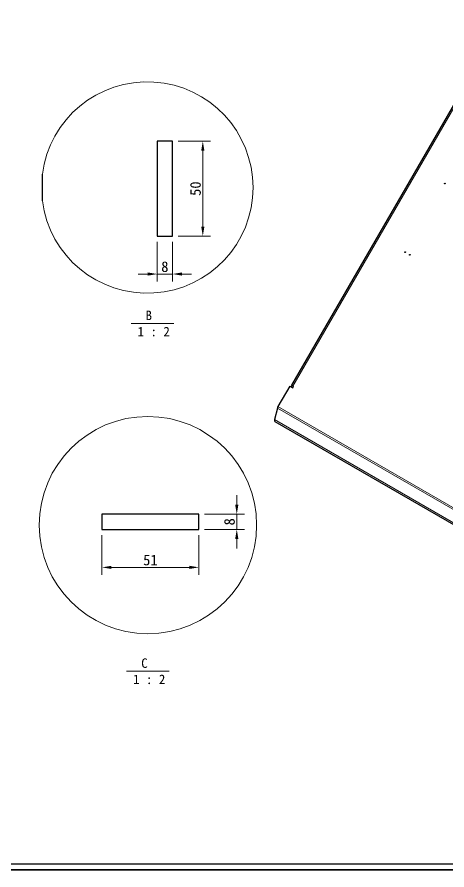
# Model space of a CAD drawing. Header units: millimetres. Extents: x 72 to 7062, y 66 to 4974.
# Drawn here: x 3409 to 4767, y 66 to 2762 of the extents above; entities that cross this region are included whole.
import ezdxf
from ezdxf.enums import TextEntityAlignment as Align

# ---------------------------------------------------------------- set-up
doc = ezdxf.new("R2010")
doc.units = ezdxf.units.MM
doc.header["$LTSCALE"] = 12
for name, color, linetype, lineweight in [('可见 (ISO)', 7, 'Continuous', 25), ('可见窄的 (ISO)', 7, 'Continuous', 18), ('图框 (ISO)', 7, 'Continuous', 35)]:
    doc.layers.add(name, color=color, linetype=linetype, lineweight=lineweight)
for name, color, linetype, lineweight, true_color in [('尺寸 (ISO)', 7, 'Continuous', 18, 0x008000), ('折线 (ISO)', 7, 'Continuous', 18, 0x008000), ('符号 (ISO)', 7, 'Continuous', 18, 0x008000)]:
    doc.layers.add(name, color=color, linetype=linetype, lineweight=lineweight, true_color=true_color)
doc.styles.add('HZ_33', font='simfang.ttf')
doc.styles.get("Standard").update_dxf_attribs({"font": 'simfang.ttf'})
doc.styles.add('最新国标', font='simfang.ttf')
doc.dimstyles.new('默认 (GB)', dxfattribs={"dimscale": 12, "dimtxt": 2.8, "dimasz": 2.5, "dimexe": 2, "dimexo": 1.5, "dimgap": 0.5, "dimtad": 1, "dimtoh": 1, "dimdsep": 46, "dimtxsty": '最新国标', "dimcen": 0.09, "dimdle": 10, "dimclrd": 256, "dimclre": 256, "dimclrt": 256, "dimazin": 2, "dimtfac": 0.535714, "dimtdec": 3, "dimtmove": 0, "dimatfit": 3, "dimfxl": 0, "dimtolj": 1, "dimlwd": -1, "dimlwe": -1, "dimarcsym": 0})

# ---------------------------------------------------------------- blocks, each defined once
blk = doc.blocks.new('图框 最新国标')
at = {"layer": '图框 (ISO)', "color": 7, "linetype": 'Continuous', "lineweight": 25}
for q in [(6, 7), (18, 7)]:
    blk.add_line((587, 7), q, dxfattribs=at)
at = {"layer": '图框 (ISO)'}
blk.add_line((588.5, 5.5), (6, 5.5), dxfattribs=at)
at = {"layer": '图框 (ISO)', "lineweight": 30}
blk.add_attdef('零件代号', text='', height=2.5, rotation=180, dxfattribs=at).set_placement((35.5, 409), align=Align.MIDDLE_CENTER)
blk = doc.blocks.new('*D8')
at = {"layer": 'Defpoints', "color": 0, "transparency": 16777216}
for p in [(3899.9, 2369.8), (3899.9, 2069.8), (3995.9, 2069.8)]:
    blk.add_point(p, dxfattribs=at)
at = {"layer": '尺寸 (ISO)', "color": 116, "true_color": 0x00803f, "transparency": 16777216}
for p, q in [((3917.9, 2369.8), (4019.9, 2369.8)), ((3995.9, 2339.8), (3995.9, 2099.8)), ((3917.9, 2069.8), (4019.9, 2069.8))]:
    blk.add_line(p, q, dxfattribs=at)
for points in [[(3990.9, 2339.8), (4000.9, 2339.8), (3995.9, 2369.8)], [(3990.9, 2099.8), (4000.9, 2099.8), (3995.9, 2069.8)]]:
    blk.add_solid(points, dxfattribs=at)
at = {"layer": '尺寸 (ISO)', "transparency": 16777216, "insert": (3972.9, 2219.8), "char_height": 33.6, "attachment_point": 5, "rotation": 90, "style": '最新国标'}
blk.add_mtext('\\A1;50', dxfattribs=at)
blk = doc.blocks.new('*D9')
at = {"layer": 'Defpoints', "color": 0, "transparency": 16777216}
for p in [(3851.9, 2069.8), (3899.9, 2069.8), (3899.9, 1949.8)]:
    blk.add_point(p, dxfattribs=at)
at = {"layer": '尺寸 (ISO)', "color": 116, "true_color": 0x00803f, "transparency": 16777216}
for p, q in [((3851.9, 2051.8), (3851.9, 1925.8)), ((3899.9, 2051.8), (3899.9, 1925.8)), ((3821.9, 1949.8), (3791.9, 1949.8)), ((3851.9, 1949.8), (3899.9, 1949.8)), ((3929.9, 1949.8), (3959.9, 1949.8))]:
    blk.add_line(p, q, dxfattribs=at)
for points in [[(3821.9, 1954.8), (3821.9, 1944.8), (3851.9, 1949.8)], [(3929.9, 1954.8), (3929.9, 1944.8), (3899.9, 1949.8)]]:
    blk.add_solid(points, dxfattribs=at)
at = {"layer": '尺寸 (ISO)', "transparency": 16777216, "insert": (3875.9, 1972.8), "char_height": 33.6, "attachment_point": 5, "style": '最新国标'}
blk.add_mtext('\\A1;8', dxfattribs=at)
blk = doc.blocks.new('*D10')
at = {"layer": 'Defpoints', "color": 0, "transparency": 16777216}
for p in [(3677.2, 1142.5), (3983.2, 1142.5), (3983.2, 1022.5)]:
    blk.add_point(p, dxfattribs=at)
at = {"layer": '尺寸 (ISO)', "color": 116, "true_color": 0x00803f, "transparency": 16777216}
for p, q in [((3677.2, 1124.5), (3677.2, 998.5)), ((3983.2, 1124.5), (3983.2, 998.5)), ((3707.2, 1022.5), (3953.2, 1022.5))]:
    blk.add_line(p, q, dxfattribs=at)
for points in [[(3707.2, 1027.5), (3707.2, 1017.5), (3677.2, 1022.5)], [(3953.2, 1027.5), (3953.2, 1017.5), (3983.2, 1022.5)]]:
    blk.add_solid(points, dxfattribs=at)
at = {"layer": '尺寸 (ISO)', "transparency": 16777216, "insert": (3830.2, 1045.5), "char_height": 33.6, "attachment_point": 5, "style": '最新国标'}
blk.add_mtext('\\A1;51', dxfattribs=at)
blk = doc.blocks.new('*D11')
at = {"layer": 'Defpoints', "color": 0, "transparency": 16777216}
for p in [(3983.2, 1190.5), (4103.2, 1190.5), (3983.2, 1142.5)]:
    blk.add_point(p, dxfattribs=at)
at = {"layer": '尺寸 (ISO)', "color": 116, "true_color": 0x00803f, "transparency": 16777216}
for p, q in [((4103.2, 1220.5), (4103.2, 1250.5)), ((4001.2, 1190.5), (4127.2, 1190.5)), ((4103.2, 1142.5), (4103.2, 1190.5)), ((4001.2, 1142.5), (4127.2, 1142.5)), ((4103.2, 1112.5), (4103.2, 1082.5))]:
    blk.add_line(p, q, dxfattribs=at)
for points in [[(4098.2, 1220.5), (4108.2, 1220.5), (4103.2, 1190.5)], [(4098.2, 1112.5), (4108.2, 1112.5), (4103.2, 1142.5)]]:
    blk.add_solid(points, dxfattribs=at)
at = {"layer": '尺寸 (ISO)', "transparency": 16777216, "insert": (4080.2, 1166.5), "char_height": 33.6, "attachment_point": 5, "rotation": 90, "style": '最新国标'}
blk.add_mtext('\\A1;8', dxfattribs=at)

msp = doc.modelspace()

# ---------------------------------------------------------------- linework, layer by layer
at = {"layer": '可见 (ISO)'}
for p, q in [((4948.428, 2762.206), (4276.419, 1598.251)), ((3851.924, 2369.826), (3851.924, 2069.826)), ((3899.924, 2369.826), (3851.924, 2369.826)), ((3899.924, 2069.826), (3899.924, 2369.826)), ((3488.924, 2181.397), (3488.924, 2265.229)), ((3851.924, 2069.826), (3899.924, 2069.826)), ((4270.749, 1595.751), (4233.249, 1530.799)), ((4270.749, 1595.751), (4280.124, 1590.338)), ((4277.579, 1597.581), (4275.079, 1593.251)), ((4280.749, 1595.751), (4276.419, 1598.251)), ((4281.329, 1595.416), (4278.829, 1591.086)), ((4280.124, 1590.338), (4282.624, 1594.668)), ((4282.624, 1594.668), (4280.749, 1595.751)), ((4231.329, 1526.134), (4222.334, 1489.78)), ((4223.584, 1483.285), (5273.148, 877.318)), ((3677.202, 1190.526), (3677.202, 1142.526)), ((3983.202, 1190.526), (3677.202, 1190.526)), ((3983.202, 1142.526), (3983.202, 1190.526)), ((3677.202, 1142.526), (3983.202, 1142.526))]:
    msp.add_line(p, q, dxfattribs=at)
for centre in [(4760.258, 2235.76), (4635.258, 2019.254), (4649.658, 2010.94)]:
    msp.add_ellipse(centre, major_axis=(0.615, 1.065), ratio=0.8660254, dxfattribs=at)
for centre, start_param, end_param in [((4237.579, 1528.299), 4.71238898, 5.23598776), ((4228.584, 1491.945), 5.23598776, 6.28318531)]:
    msp.add_ellipse(centre, major_axis=(-5, -8.66), ratio=0.5, start_param=start_param, end_param=end_param, dxfattribs=at)
at = {"layer": '可见窄的 (ISO)'}
for p, q in [((4280.749, 1595.751), (4952.758, 2759.706)), ((4231.329, 1526.134), (5250.158, 937.912)), ((5252.078, 942.577), (4233.249, 1530.799)), ((5268.148, 885.979), (4222.334, 1489.78))]:
    msp.add_line(p, q, dxfattribs=at)
at = {"layer": '折线 (ISO)'}
msp.add_circle((3822.342, 1156.194), 343.404, dxfattribs=at)
msp.add_arc((3820.372, 2223.313), 334.088, 187.207472, 172.792528, dxfattribs=at)
at = {"layer": '符号 (ISO)'}
for p, q in [((3769.363, 1793.771), (3904.1, 1793.771)), ((3754.973, 694.215), (3889.71, 694.215))]:
    msp.add_line(p, q, dxfattribs=at)

# ---------------------------------------------------------------- block references
at = {"xscale": 12, "yscale": 12, "zscale": 12}
msp.add_blockref('图框 最新国标', (0, 0), dxfattribs=at)

# ---------------------------------------------------------------- texts
at = {"layer": '符号 (ISO)', "char_height": 30, "attachment_point": 7, "style": 'HZ_33'}
for s, insert in [('B ', (3814.852, 1804.105)), (' 1 : 2', (3769.363, 1752.383)), ('C ', (3801.23, 704.286)), (' 1 : 2', (3754.973, 653.091))]:
    msp.add_mtext(s, dxfattribs=dict(at, insert=insert))

# ---------------------------------------------------------------- dimensions: what is measured, and where the dimension line sits
at = {"layer": '尺寸 (ISO)', "color": 116, "true_color": 0x00803f}
for base, p1, p2, angle, override, picture, middle in [((3995.924, 2069.826), (3899.924, 2369.826), (3899.924, 2069.826), 90, {"dimgap": 0.5, "dimtoh": 0, "dimdec": 2, "dimlfac": 0.166667, "dimtol": 0, "dimlim": 0, "dimtp": 0, "dimtm": 0, "dimtdec": 3, "dimtofl": 0, "dimatfit": 1}, '*D8', (3995.924, 2219.826)), ((3899.924, 1949.826), (3851.924, 2069.826), (3899.924, 2069.826), 180, {"dimgap": 0.5, "dimtoh": 0, "dimdec": 2, "dimlfac": 0.166667, "dimtol": 0, "dimlim": 0, "dimtp": 0, "dimtm": 0, "dimtdec": 3, "dimtofl": 1, "dimatfit": 1}, '*D9', (3875.924, 1949.826)), ((4103.202, 1190.526), (3983.202, 1142.526), (3983.202, 1190.526), 90, {"dimgap": 0.5, "dimtoh": 0, "dimdec": 2, "dimlfac": 0.166667, "dimtol": 0, "dimlim": 0, "dimtp": 0, "dimtm": 0, "dimtdec": 3, "dimtofl": 1, "dimatfit": 1}, '*D11', (4103.202, 1166.526)), ((3983.202, 1022.526), (3677.202, 1142.526), (3983.202, 1142.526), 180, {"dimgap": 0.5, "dimtoh": 0, "dimdec": 2, "dimlfac": 0.166667, "dimtol": 0, "dimlim": 0, "dimtp": 0, "dimtm": 0, "dimtdec": 3, "dimtofl": 0, "dimatfit": 1}, '*D10', (3830.202, 1022.526))]:
    dim = msp.add_linear_dim(base=base, p1=p1, p2=p2, angle=angle, dimstyle='默认 (GB)', override=override, dxfattribs=at)
    dim.commit()
    dim.dimension.update_dxf_attribs({"geometry": picture, "text_midpoint": middle, "dimtype": 160})

doc.saveas('drawing.dxf')
